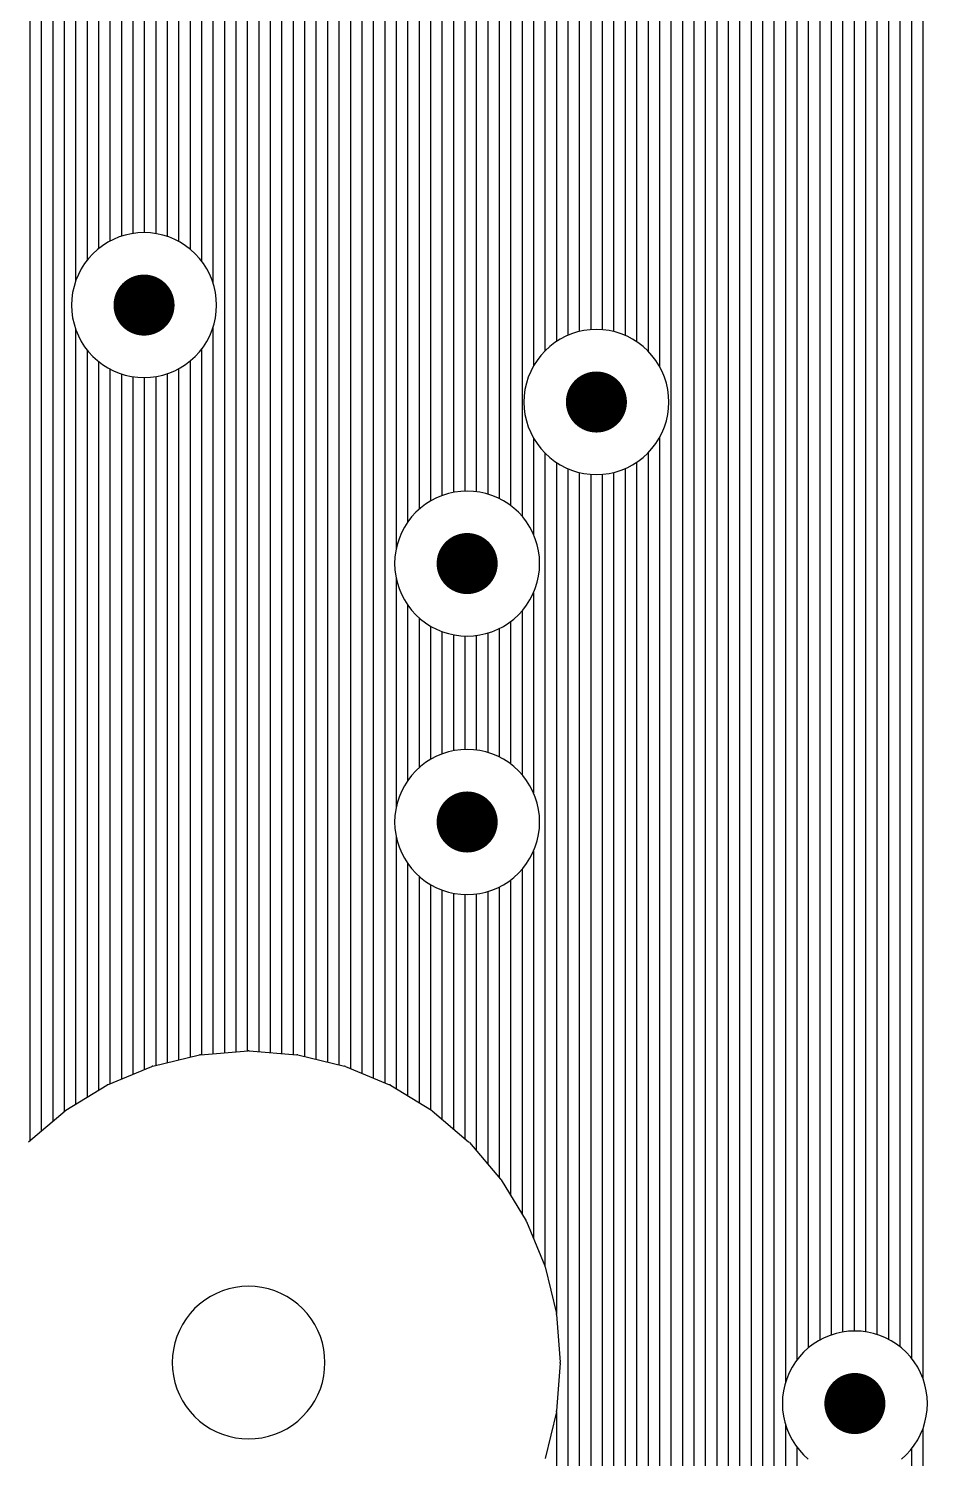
# Model space of a CAD drawing. Extents: x 295 to 953, y 10 to 290.
# Drawn here: x 732.1 to 784.5, y 163.6 to 247.1 of the extents above; entities that cross this region are included whole.
import ezdxf

# ---------------------------------------------------------------- set-up
doc = ezdxf.new("R2010")
doc.units = 0
doc.header["$LTSCALE"] = 5
doc.header["$MEASUREMENT"] = 0
doc.layers.get('0').update_dxf_attribs({"linetype": 'CONTINUOUS', "lineweight": 25})
doc.layers.add('ART003_PHO', color=3, linetype='CONTINUOUS')

msp = doc.modelspace()

# ---------------------------------------------------------------- linework, layer by layer
at = {"const_width": 1.782}
for points in [[(738.812, 231.814, 1), (738.812, 230.032, 1)], [(765.216, 226.156, 1), (765.216, 224.374, 1)], [(757.672, 216.726, 1), (757.672, 214.944, 1)], [(757.672, 201.639, 1), (757.672, 199.857, 1)], [(780.303, 167.692, 1), (780.303, 165.91, 1)]]:
    msp.add_lwpolyline(points, format="xyb", close=True, dxfattribs=at)
at = {"layer": 'ART003_PHO', "color": 7}
for p, q in [((732.143, 254.95), (732.143, 182.133)), ((732.811, 254.95), (732.811, 182.704)), ((733.479, 254.95), (733.479, 183.275)), ((734.147, 254.95), (734.147, 183.845)), ((734.816, 254.95), (734.816, 232.315)), ((735.484, 254.95), (735.484, 233.537)), ((736.152, 254.95), (736.152, 234.215)), ((736.82, 254.95), (736.82, 234.657)), ((737.489, 254.95), (737.489, 234.943)), ((738.157, 254.95), (738.157, 235.104)), ((738.825, 254.95), (738.825, 235.155)), ((739.493, 254.95), (739.493, 235.1)), ((740.162, 254.95), (740.162, 234.934)), ((740.83, 254.95), (740.83, 234.643)), ((741.498, 254.95), (741.498, 234.194)), ((742.166, 254.95), (742.166, 233.504)), ((742.835, 254.95), (742.835, 232.239)), ((743.503, 254.95), (743.503, 187.273)), ((744.171, 254.95), (744.171, 187.325)), ((744.839, 254.95), (744.839, 187.378)), ((745.508, 254.95), (745.508, 187.337)), ((746.176, 254.95), (746.176, 187.285)), ((746.844, 254.95), (746.844, 187.232)), ((747.512, 254.95), (747.512, 187.18)), ((748.181, 254.95), (748.181, 187.059)), ((748.849, 254.95), (748.849, 186.899)), ((749.517, 254.95), (749.517, 186.738)), ((750.185, 254.95), (750.185, 186.578)), ((750.854, 254.95), (750.854, 186.362)), ((751.522, 254.95), (751.522, 186.086)), ((752.19, 254.95), (752.19, 185.809)), ((752.858, 254.95), (752.858, 185.532)), ((753.527, 254.95), (753.527, 216.69)), ((754.195, 254.95), (754.195, 218.248)), ((754.863, 254.95), (754.863, 219.001)), ((755.531, 254.95), (755.531, 219.486)), ((756.2, 254.95), (756.2, 219.803)), ((756.868, 254.95), (756.868, 219.991)), ((757.536, 254.95), (757.536, 220.065)), ((758.204, 254.95), (758.204, 220.034)), ((758.873, 254.95), (758.873, 219.894)), ((759.541, 254.95), (759.541, 219.632)), ((760.209, 254.95), (760.209, 219.223)), ((760.877, 254.95), (760.877, 218.599)), ((761.546, 254.95), (761.546, 227.373)), ((762.214, 254.95), (762.214, 228.249)), ((762.882, 254.95), (762.882, 228.796)), ((763.55, 254.95), (763.55, 229.156)), ((764.219, 254.95), (764.219, 229.378)), ((764.887, 254.95), (764.887, 229.485)), ((765.555, 254.95), (765.555, 229.484)), ((766.223, 254.95), (766.223, 229.376)), ((766.892, 254.95), (766.892, 229.151)), ((767.56, 254.95), (767.56, 228.789)), ((768.228, 254.95), (768.228, 228.238)), ((768.896, 254.95), (768.896, 227.354)), ((769.565, 254.95), (769.565, 150.248)), ((770.233, 254.95), (770.233, 150.1)), ((770.901, 254.95), (770.901, 149.83)), ((771.569, 254.95), (771.569, 149.409)), ((772.238, 254.95), (772.238, 148.766)), ((772.906, 254.95), (772.906, 147.655)), ((773.574, 254.95), (773.574, 83.433)), ((774.242, 254.95), (774.242, 83.433)), ((774.911, 254.95), (774.911, 83.433)), ((775.579, 254.95), (775.579, 83.433)), ((776.247, 254.95), (776.247, 168.009)), ((776.915, 254.95), (776.915, 169.337)), ((777.584, 254.95), (777.584, 170.043)), ((778.252, 254.95), (778.252, 170.503)), ((778.92, 254.95), (778.92, 170.801)), ((779.588, 254.95), (779.588, 170.972)), ((780.257, 254.95), (780.257, 171.033)), ((780.925, 254.95), (780.925, 170.987)), ((781.593, 254.95), (781.593, 170.831)), ((782.261, 254.95), (782.261, 170.553)), ((782.93, 254.95), (782.93, 170.119)), ((783.598, 254.95), (783.598, 169.457)), ((784.266, 254.95), (784.266, 168.286)), ((736.696, 234.588), (736.385, 234.39)), ((736.696, 234.588), (736.385, 234.39)), ((737.024, 234.759), (736.696, 234.588)), ((737.024, 234.759), (736.696, 234.588)), ((737.365, 234.9), (737.024, 234.759)), ((737.365, 234.9), (737.024, 234.759)), ((737.717, 235.011), (737.365, 234.9)), ((737.717, 235.011), (737.365, 234.9)), ((738.077, 235.091), (737.717, 235.011)), ((738.077, 235.091), (737.717, 235.011)), ((738.443, 235.139), (738.077, 235.091)), ((738.443, 235.139), (738.077, 235.091)), ((738.812, 235.155), (738.443, 235.139)), ((738.812, 235.155), (738.443, 235.139)), ((739.181, 235.139), (738.812, 235.155)), ((739.181, 235.139), (738.812, 235.155)), ((739.547, 235.091), (739.181, 235.139)), ((739.547, 235.091), (739.181, 235.139)), ((739.908, 235.011), (739.547, 235.091)), ((739.908, 235.011), (739.547, 235.091)), ((740.26, 234.9), (739.908, 235.011)), ((740.26, 234.9), (739.908, 235.011)), ((740.601, 234.759), (740.26, 234.9)), ((740.601, 234.759), (740.26, 234.9)), ((740.928, 234.588), (740.601, 234.759)), ((740.928, 234.588), (740.601, 234.759)), ((741.24, 234.39), (740.928, 234.588)), ((741.24, 234.39), (740.928, 234.588)), ((735.82, 233.916), (735.57, 233.643)), ((735.82, 233.916), (735.57, 233.643)), ((736.092, 234.165), (735.82, 233.916)), ((736.092, 234.165), (735.82, 233.916)), ((736.385, 234.39), (736.092, 234.165)), ((736.385, 234.39), (736.092, 234.165)), ((741.533, 234.165), (741.24, 234.39)), ((741.533, 234.165), (741.24, 234.39)), ((741.805, 233.916), (741.533, 234.165)), ((741.805, 233.916), (741.533, 234.165)), ((742.054, 233.643), (741.805, 233.916)), ((742.054, 233.643), (741.805, 233.916)), ((735.147, 233.039), (734.977, 232.712)), ((735.147, 233.039), (734.977, 232.712)), ((735.345, 233.35), (735.147, 233.039)), ((735.345, 233.35), (735.147, 233.039)), ((735.57, 233.643), (735.345, 233.35)), ((735.57, 233.643), (735.345, 233.35)), ((742.279, 233.35), (742.054, 233.643)), ((742.279, 233.35), (742.054, 233.643)), ((742.478, 233.039), (742.279, 233.35)), ((742.478, 233.039), (742.279, 233.35)), ((742.648, 232.712), (742.478, 233.039)), ((742.648, 232.712), (742.478, 233.039)), ((734.835, 232.37), (734.724, 232.018)), ((734.835, 232.37), (734.724, 232.018)), ((734.977, 232.712), (734.835, 232.37)), ((734.977, 232.712), (734.835, 232.37)), ((742.789, 232.37), (742.648, 232.712)), ((742.789, 232.37), (742.648, 232.712)), ((742.9, 232.018), (742.789, 232.37)), ((742.9, 232.018), (742.789, 232.37)), ((734.596, 231.292), (734.58, 230.923)), ((734.596, 231.292), (734.58, 230.923)), ((734.644, 231.658), (734.596, 231.292)), ((734.644, 231.658), (734.596, 231.292)), ((734.724, 232.018), (734.644, 231.658)), ((734.724, 232.018), (734.644, 231.658)), ((742.98, 231.658), (742.9, 232.018)), ((742.98, 231.658), (742.9, 232.018)), ((743.029, 231.292), (742.98, 231.658)), ((743.029, 231.292), (742.98, 231.658)), ((743.045, 230.923), (743.029, 231.292)), ((743.045, 230.923), (743.029, 231.292)), ((734.58, 230.923), (734.596, 230.554)), ((734.58, 230.923), (734.596, 230.554)), ((734.596, 230.554), (734.644, 230.188)), ((734.596, 230.554), (734.644, 230.188)), ((742.98, 230.188), (743.029, 230.554)), ((742.98, 230.188), (743.029, 230.554)), ((743.029, 230.554), (743.045, 230.923)), ((743.029, 230.554), (743.045, 230.923)), ((734.644, 230.188), (734.724, 229.827)), ((734.644, 230.188), (734.724, 229.827)), ((734.724, 229.827), (734.835, 229.475)), ((734.724, 229.827), (734.835, 229.475)), ((734.816, 229.53), (734.816, 184.273)), ((742.789, 229.475), (742.9, 229.827)), ((742.789, 229.475), (742.9, 229.827)), ((742.835, 229.607), (742.835, 187.22)), ((742.9, 229.827), (742.98, 230.188)), ((742.9, 229.827), (742.98, 230.188)), ((734.835, 229.475), (734.977, 229.134)), ((734.835, 229.475), (734.977, 229.134)), ((734.977, 229.134), (735.147, 228.807)), ((734.977, 229.134), (735.147, 228.807)), ((735.147, 228.807), (735.345, 228.495)), ((735.147, 228.807), (735.345, 228.495)), ((742.279, 228.495), (742.478, 228.807)), ((742.279, 228.495), (742.478, 228.807)), ((742.478, 228.807), (742.648, 229.134)), ((742.478, 228.807), (742.648, 229.134)), ((742.648, 229.134), (742.789, 229.475)), ((742.648, 229.134), (742.789, 229.475)), ((762.788, 228.732), (762.495, 228.507)), ((762.788, 228.732), (762.495, 228.507)), ((763.099, 228.93), (762.788, 228.732)), ((763.099, 228.93), (762.788, 228.732)), ((763.427, 229.101), (763.099, 228.93)), ((763.427, 229.101), (763.099, 228.93)), ((763.768, 229.242), (763.427, 229.101)), ((763.768, 229.242), (763.427, 229.101)), ((764.12, 229.353), (763.768, 229.242)), ((764.12, 229.353), (763.768, 229.242)), ((764.481, 229.433), (764.12, 229.353)), ((764.481, 229.433), (764.12, 229.353)), ((764.847, 229.481), (764.481, 229.433)), ((764.847, 229.481), (764.481, 229.433)), ((765.216, 229.497), (764.847, 229.481)), ((765.216, 229.497), (764.847, 229.481)), ((765.584, 229.481), (765.216, 229.497)), ((765.584, 229.481), (765.216, 229.497)), ((765.951, 229.433), (765.584, 229.481)), ((765.951, 229.433), (765.584, 229.481)), ((766.311, 229.353), (765.951, 229.433)), ((766.311, 229.353), (765.951, 229.433)), ((766.663, 229.242), (766.311, 229.353)), ((766.663, 229.242), (766.311, 229.353)), ((767.004, 229.101), (766.663, 229.242)), ((767.004, 229.101), (766.663, 229.242)), ((767.332, 228.93), (767.004, 229.101)), ((767.332, 228.93), (767.004, 229.101)), ((767.643, 228.732), (767.332, 228.93)), ((767.643, 228.732), (767.332, 228.93)), ((767.936, 228.507), (767.643, 228.732)), ((767.936, 228.507), (767.643, 228.732)), ((735.345, 228.495), (735.57, 228.202)), ((735.345, 228.495), (735.57, 228.202)), ((735.484, 228.309), (735.484, 184.682)), ((735.57, 228.202), (735.82, 227.93)), ((735.57, 228.202), (735.82, 227.93)), ((735.82, 227.93), (736.092, 227.681)), ((735.82, 227.93), (736.092, 227.681)), ((741.533, 227.681), (741.805, 227.93)), ((741.533, 227.681), (741.805, 227.93)), ((741.805, 227.93), (742.054, 228.202)), ((741.805, 227.93), (742.054, 228.202)), ((742.054, 228.202), (742.279, 228.495)), ((742.054, 228.202), (742.279, 228.495)), ((742.166, 228.342), (742.166, 187.168)), ((761.973, 227.986), (761.749, 227.693)), ((761.973, 227.986), (761.749, 227.693)), ((762.223, 228.258), (761.973, 227.986)), ((762.223, 228.258), (761.973, 227.986)), ((762.495, 228.507), (762.223, 228.258)), ((762.495, 228.507), (762.223, 228.258)), ((768.208, 228.258), (767.936, 228.507)), ((768.208, 228.258), (767.936, 228.507)), ((768.458, 227.986), (768.208, 228.258)), ((768.458, 227.986), (768.208, 228.258)), ((768.683, 227.693), (768.458, 227.986)), ((768.683, 227.693), (768.458, 227.986)), ((736.092, 227.681), (736.385, 227.456)), ((736.092, 227.681), (736.385, 227.456)), ((736.152, 227.631), (736.152, 185.092)), ((736.385, 227.456), (736.696, 227.258)), ((736.385, 227.456), (736.696, 227.258)), ((736.696, 227.258), (737.024, 227.087)), ((736.696, 227.258), (737.024, 227.087)), ((736.82, 227.189), (736.82, 185.469)), ((737.024, 227.087), (737.365, 226.946)), ((737.024, 227.087), (737.365, 226.946)), ((740.26, 226.946), (740.601, 227.087)), ((740.26, 226.946), (740.601, 227.087)), ((740.601, 227.087), (740.928, 227.258)), ((740.601, 227.087), (740.928, 227.258)), ((740.83, 227.202), (740.83, 186.862)), ((740.928, 227.258), (741.24, 227.456)), ((740.928, 227.258), (741.24, 227.456)), ((741.24, 227.456), (741.533, 227.681)), ((741.24, 227.456), (741.533, 227.681)), ((741.498, 227.652), (741.498, 187.023)), ((761.38, 227.054), (761.239, 226.713)), ((761.38, 227.054), (761.239, 226.713)), ((761.55, 227.381), (761.38, 227.054)), ((761.55, 227.381), (761.38, 227.054)), ((761.749, 227.693), (761.55, 227.381)), ((761.749, 227.693), (761.55, 227.381)), ((768.881, 227.381), (768.683, 227.693)), ((768.881, 227.381), (768.683, 227.693)), ((769.051, 227.054), (768.881, 227.381)), ((769.051, 227.054), (768.881, 227.381)), ((769.193, 226.713), (769.051, 227.054)), ((769.193, 226.713), (769.051, 227.054)), ((737.365, 226.946), (737.717, 226.835)), ((737.365, 226.946), (737.717, 226.835)), ((737.489, 226.903), (737.489, 185.746)), ((737.717, 226.835), (738.077, 226.755)), ((737.717, 226.835), (738.077, 226.755)), ((738.077, 226.755), (738.443, 226.707)), ((738.077, 226.755), (738.443, 226.707)), ((738.157, 226.742), (738.157, 186.023)), ((738.443, 226.707), (738.812, 226.691)), ((738.443, 226.707), (738.812, 226.691)), ((738.812, 226.691), (739.181, 226.707)), ((738.812, 226.691), (739.181, 226.707)), ((738.825, 226.691), (738.825, 186.299)), ((739.181, 226.707), (739.547, 226.755)), ((739.181, 226.707), (739.547, 226.755)), ((739.493, 226.746), (739.493, 186.541)), ((739.547, 226.755), (739.908, 226.835)), ((739.547, 226.755), (739.908, 226.835)), ((739.908, 226.835), (740.26, 226.946)), ((739.908, 226.835), (740.26, 226.946)), ((740.162, 226.911), (740.162, 186.702)), ((761.128, 226.36), (761.048, 226)), ((761.128, 226.36), (761.048, 226)), ((761.239, 226.713), (761.128, 226.36)), ((761.239, 226.713), (761.128, 226.36)), ((769.304, 226.36), (769.193, 226.713)), ((769.304, 226.36), (769.193, 226.713)), ((769.384, 226), (769.304, 226.36)), ((769.384, 226), (769.304, 226.36)), ((760.999, 225.634), (760.983, 225.265)), ((760.999, 225.634), (760.983, 225.265)), ((761.048, 226), (760.999, 225.634)), ((761.048, 226), (760.999, 225.634)), ((769.432, 225.634), (769.384, 226)), ((769.432, 225.634), (769.384, 226)), ((769.448, 225.265), (769.432, 225.634)), ((769.448, 225.265), (769.432, 225.634)), ((760.983, 225.265), (760.999, 224.896)), ((760.983, 225.265), (760.999, 224.896)), ((760.999, 224.896), (761.048, 224.53)), ((760.999, 224.896), (761.048, 224.53)), ((761.048, 224.53), (761.128, 224.17)), ((761.048, 224.53), (761.128, 224.17)), ((769.304, 224.17), (769.384, 224.53)), ((769.304, 224.17), (769.384, 224.53)), ((769.384, 224.53), (769.432, 224.896)), ((769.384, 224.53), (769.432, 224.896)), ((769.432, 224.896), (769.448, 225.265)), ((769.432, 224.896), (769.448, 225.265)), ((761.128, 224.17), (761.239, 223.818)), ((761.128, 224.17), (761.239, 223.818)), ((761.239, 223.818), (761.38, 223.476)), ((761.239, 223.818), (761.38, 223.476)), ((769.051, 223.476), (769.193, 223.818)), ((769.051, 223.476), (769.193, 223.818)), ((769.193, 223.818), (769.304, 224.17)), ((769.193, 223.818), (769.304, 224.17)), ((761.38, 223.476), (761.55, 223.149)), ((761.38, 223.476), (761.55, 223.149)), ((761.546, 223.157), (761.546, 217.54)), ((761.55, 223.149), (761.749, 222.837)), ((761.55, 223.149), (761.749, 222.837)), ((768.683, 222.837), (768.881, 223.149)), ((768.683, 222.837), (768.881, 223.149)), ((768.881, 223.149), (769.051, 223.476)), ((768.881, 223.149), (769.051, 223.476)), ((768.896, 223.176), (768.896, 150.286)), ((761.749, 222.837), (761.973, 222.545)), ((761.749, 222.837), (761.973, 222.545)), ((761.973, 222.545), (762.223, 222.272)), ((761.973, 222.545), (762.223, 222.272)), ((762.214, 222.281), (762.214, 174.821)), ((762.223, 222.272), (762.495, 222.023)), ((762.223, 222.272), (762.495, 222.023)), ((762.495, 222.023), (762.788, 221.798)), ((762.495, 222.023), (762.788, 221.798)), ((767.643, 221.798), (767.936, 222.023)), ((767.643, 221.798), (767.936, 222.023)), ((767.936, 222.023), (768.208, 222.272)), ((767.936, 222.023), (768.208, 222.272)), ((768.208, 222.272), (768.458, 222.545)), ((768.208, 222.272), (768.458, 222.545)), ((768.228, 222.292), (768.228, 150.219)), ((768.458, 222.545), (768.683, 222.837)), ((768.458, 222.545), (768.683, 222.837)), ((762.788, 221.798), (763.099, 221.6)), ((762.788, 221.798), (763.099, 221.6)), ((762.882, 221.734), (762.882, 172.042)), ((763.099, 221.6), (763.427, 221.429)), ((763.099, 221.6), (763.427, 221.429)), ((763.427, 221.429), (763.768, 221.288)), ((763.427, 221.429), (763.768, 221.288)), ((763.55, 221.374), (763.55, 114.411)), ((763.768, 221.288), (764.12, 221.177)), ((763.768, 221.288), (764.12, 221.177)), ((766.311, 221.177), (766.663, 221.288)), ((766.311, 221.177), (766.663, 221.288)), ((766.663, 221.288), (767.004, 221.429)), ((766.663, 221.288), (767.004, 221.429)), ((766.892, 221.379), (766.892, 149.732)), ((767.004, 221.429), (767.332, 221.6)), ((767.004, 221.429), (767.332, 221.6)), ((767.332, 221.6), (767.643, 221.798)), ((767.332, 221.6), (767.643, 221.798)), ((767.56, 221.741), (767.56, 150.039)), ((764.12, 221.177), (764.481, 221.097)), ((764.12, 221.177), (764.481, 221.097)), ((764.219, 221.152), (764.219, 115.207)), ((764.481, 221.097), (764.847, 221.049)), ((764.481, 221.097), (764.847, 221.049)), ((764.847, 221.049), (765.216, 221.033)), ((764.847, 221.049), (765.216, 221.033)), ((764.887, 221.046), (764.887, 147.103)), ((765.216, 221.033), (765.584, 221.049)), ((765.216, 221.033), (765.584, 221.049)), ((765.555, 221.046), (765.555, 148.531)), ((765.584, 221.049), (765.951, 221.097)), ((765.584, 221.049), (765.951, 221.097)), ((765.951, 221.097), (766.311, 221.177)), ((765.951, 221.097), (766.311, 221.177)), ((766.223, 221.155), (766.223, 149.26)), ((755.883, 219.671), (755.556, 219.501)), ((755.883, 219.671), (755.556, 219.501)), ((756.224, 219.812), (755.883, 219.671)), ((756.224, 219.812), (755.883, 219.671)), ((756.576, 219.923), (756.224, 219.812)), ((756.576, 219.923), (756.224, 219.812)), ((756.937, 220.003), (756.576, 219.923)), ((756.937, 220.003), (756.576, 219.923)), ((757.303, 220.051), (756.937, 220.003)), ((757.303, 220.051), (756.937, 220.003)), ((757.672, 220.068), (757.303, 220.051)), ((757.672, 220.068), (757.303, 220.051)), ((758.041, 220.051), (757.672, 220.068)), ((758.041, 220.051), (757.672, 220.068)), ((758.407, 220.003), (758.041, 220.051)), ((758.407, 220.003), (758.041, 220.051)), ((758.767, 219.923), (758.407, 220.003)), ((758.767, 219.923), (758.407, 220.003)), ((759.119, 219.812), (758.767, 219.923)), ((759.119, 219.812), (758.767, 219.923)), ((759.46, 219.671), (759.119, 219.812)), ((759.46, 219.671), (759.119, 219.812)), ((759.788, 219.501), (759.46, 219.671)), ((759.788, 219.501), (759.46, 219.671)), ((754.679, 218.828), (754.43, 218.556)), ((754.679, 218.828), (754.43, 218.556)), ((754.951, 219.077), (754.679, 218.828)), ((754.951, 219.077), (754.679, 218.828)), ((755.244, 219.302), (754.951, 219.077)), ((755.244, 219.302), (754.951, 219.077)), ((755.556, 219.501), (755.244, 219.302)), ((755.556, 219.501), (755.244, 219.302)), ((760.099, 219.302), (759.788, 219.501)), ((760.099, 219.302), (759.788, 219.501)), ((760.392, 219.077), (760.099, 219.302)), ((760.392, 219.077), (760.099, 219.302)), ((760.665, 218.828), (760.392, 219.077)), ((760.665, 218.828), (760.392, 219.077)), ((760.914, 218.556), (760.665, 218.828)), ((760.914, 218.556), (760.665, 218.828)), ((754.007, 217.951), (753.836, 217.624)), ((754.007, 217.951), (753.836, 217.624)), ((754.205, 218.263), (754.007, 217.951)), ((754.205, 218.263), (754.007, 217.951)), ((754.43, 218.556), (754.205, 218.263)), ((754.43, 218.556), (754.205, 218.263)), ((761.139, 218.263), (760.914, 218.556)), ((761.139, 218.263), (760.914, 218.556)), ((761.337, 217.951), (761.139, 218.263)), ((761.337, 217.951), (761.139, 218.263)), ((761.508, 217.624), (761.337, 217.951)), ((761.508, 217.624), (761.337, 217.951)), ((753.695, 217.283), (753.584, 216.931)), ((753.695, 217.283), (753.584, 216.931)), ((753.836, 217.624), (753.695, 217.283)), ((753.836, 217.624), (753.695, 217.283)), ((761.649, 217.283), (761.508, 217.624)), ((761.649, 217.283), (761.508, 217.624)), ((761.76, 216.931), (761.649, 217.283)), ((761.76, 216.931), (761.649, 217.283)), ((753.456, 216.204), (753.439, 215.835)), ((753.456, 216.204), (753.439, 215.835)), ((753.504, 216.57), (753.456, 216.204)), ((753.504, 216.57), (753.456, 216.204)), ((753.584, 216.931), (753.504, 216.57)), ((753.584, 216.931), (753.504, 216.57)), ((761.84, 216.57), (761.76, 216.931)), ((761.84, 216.57), (761.76, 216.931)), ((761.888, 216.204), (761.84, 216.57)), ((761.888, 216.204), (761.84, 216.57)), ((761.904, 215.835), (761.888, 216.204)), ((761.904, 215.835), (761.888, 216.204)), ((753.439, 215.835), (753.456, 215.466)), ((753.439, 215.835), (753.456, 215.466)), ((753.456, 215.466), (753.504, 215.1)), ((753.456, 215.466), (753.504, 215.1)), ((761.84, 215.1), (761.888, 215.466)), ((761.84, 215.1), (761.888, 215.466)), ((761.888, 215.466), (761.904, 215.835)), ((761.888, 215.466), (761.904, 215.835)), ((753.504, 215.1), (753.584, 214.74)), ((753.504, 215.1), (753.584, 214.74)), ((753.527, 214.981), (753.527, 201.602)), ((753.584, 214.74), (753.695, 214.388)), ((753.584, 214.74), (753.695, 214.388)), ((761.649, 214.388), (761.76, 214.74)), ((761.649, 214.388), (761.76, 214.74)), ((761.76, 214.74), (761.84, 215.1)), ((761.76, 214.74), (761.84, 215.1)), ((753.695, 214.388), (753.836, 214.047)), ((753.695, 214.388), (753.836, 214.047)), ((753.836, 214.047), (754.007, 213.719)), ((753.836, 214.047), (754.007, 213.719)), ((754.007, 213.719), (754.205, 213.408)), ((754.007, 213.719), (754.205, 213.408)), ((761.139, 213.408), (761.337, 213.719)), ((761.139, 213.408), (761.337, 213.719)), ((761.337, 213.719), (761.508, 214.047)), ((761.337, 213.719), (761.508, 214.047)), ((761.508, 214.047), (761.649, 214.388)), ((761.508, 214.047), (761.649, 214.388)), ((761.546, 214.131), (761.546, 202.452)), ((754.195, 213.422), (754.195, 203.161)), ((754.205, 213.408), (754.43, 213.115)), ((754.205, 213.408), (754.43, 213.115)), ((754.43, 213.115), (754.679, 212.843)), ((754.43, 213.115), (754.679, 212.843)), ((754.679, 212.843), (754.951, 212.593)), ((754.679, 212.843), (754.951, 212.593)), ((760.392, 212.593), (760.665, 212.843)), ((760.392, 212.593), (760.665, 212.843)), ((760.665, 212.843), (760.914, 213.115)), ((760.665, 212.843), (760.914, 213.115)), ((760.877, 213.072), (760.877, 203.511)), ((760.914, 213.115), (761.139, 213.408)), ((760.914, 213.115), (761.139, 213.408)), ((754.863, 212.669), (754.863, 203.914)), ((754.951, 212.593), (755.244, 212.368)), ((754.951, 212.593), (755.244, 212.368)), ((755.244, 212.368), (755.556, 212.17)), ((755.244, 212.368), (755.556, 212.17)), ((755.531, 212.184), (755.531, 204.399)), ((755.556, 212.17), (755.883, 212)), ((755.556, 212.17), (755.883, 212)), ((759.46, 212), (759.788, 212.17)), ((759.46, 212), (759.788, 212.17)), ((759.541, 212.038), (759.541, 204.545)), ((759.788, 212.17), (760.099, 212.368)), ((759.788, 212.17), (760.099, 212.368)), ((760.099, 212.368), (760.392, 212.593)), ((760.099, 212.368), (760.392, 212.593)), ((760.209, 212.448), (760.209, 204.135)), ((755.883, 212), (756.224, 211.858)), ((755.883, 212), (756.224, 211.858)), ((756.2, 211.867), (756.2, 204.716)), ((756.224, 211.858), (756.576, 211.747)), ((756.224, 211.858), (756.576, 211.747)), ((756.576, 211.747), (756.937, 211.667)), ((756.576, 211.747), (756.937, 211.667)), ((756.868, 211.68), (756.868, 204.903)), ((756.937, 211.667), (757.303, 211.619)), ((756.937, 211.667), (757.303, 211.619)), ((757.303, 211.619), (757.672, 211.603)), ((757.303, 211.619), (757.672, 211.603)), ((757.536, 211.605), (757.536, 204.978)), ((757.672, 211.603), (758.041, 211.619)), ((757.672, 211.603), (758.041, 211.619)), ((758.041, 211.619), (758.407, 211.667)), ((758.041, 211.619), (758.407, 211.667)), ((758.204, 211.637), (758.204, 204.946)), ((758.407, 211.667), (758.767, 211.747)), ((758.407, 211.667), (758.767, 211.747)), ((758.767, 211.747), (759.119, 211.858)), ((758.767, 211.747), (759.119, 211.858)), ((758.873, 211.777), (758.873, 204.806)), ((759.119, 211.858), (759.46, 212)), ((759.119, 211.858), (759.46, 212)), ((755.883, 204.583), (755.556, 204.413)), ((755.883, 204.583), (755.556, 204.413)), ((756.224, 204.725), (755.883, 204.583)), ((756.224, 204.725), (755.883, 204.583)), ((756.576, 204.836), (756.224, 204.725)), ((756.576, 204.836), (756.224, 204.725)), ((756.937, 204.916), (756.576, 204.836)), ((756.937, 204.916), (756.576, 204.836)), ((757.303, 204.964), (756.937, 204.916)), ((757.303, 204.964), (756.937, 204.916)), ((757.672, 204.98), (757.303, 204.964)), ((757.672, 204.98), (757.303, 204.964)), ((758.041, 204.964), (757.672, 204.98)), ((758.041, 204.964), (757.672, 204.98)), ((758.407, 204.916), (758.041, 204.964)), ((758.407, 204.916), (758.041, 204.964)), ((758.767, 204.836), (758.407, 204.916)), ((758.767, 204.836), (758.407, 204.916)), ((759.119, 204.725), (758.767, 204.836)), ((759.119, 204.725), (758.767, 204.836)), ((759.46, 204.583), (759.119, 204.725)), ((759.46, 204.583), (759.119, 204.725)), ((759.788, 204.413), (759.46, 204.583)), ((759.788, 204.413), (759.46, 204.583)), ((754.679, 203.74), (754.43, 203.468)), ((754.679, 203.74), (754.43, 203.468)), ((754.951, 203.99), (754.679, 203.74)), ((754.951, 203.99), (754.679, 203.74)), ((755.244, 204.215), (754.951, 203.99)), ((755.244, 204.215), (754.951, 203.99)), ((755.556, 204.413), (755.244, 204.215)), ((755.556, 204.413), (755.244, 204.215)), ((760.099, 204.215), (759.788, 204.413)), ((760.099, 204.215), (759.788, 204.413)), ((760.392, 203.99), (760.099, 204.215)), ((760.392, 203.99), (760.099, 204.215)), ((760.665, 203.74), (760.392, 203.99)), ((760.665, 203.74), (760.392, 203.99)), ((760.914, 203.468), (760.665, 203.74)), ((760.914, 203.468), (760.665, 203.74)), ((754.007, 202.864), (753.836, 202.536)), ((754.007, 202.864), (753.836, 202.536)), ((754.205, 203.175), (754.007, 202.864)), ((754.205, 203.175), (754.007, 202.864)), ((754.43, 203.468), (754.205, 203.175)), ((754.43, 203.468), (754.205, 203.175)), ((761.139, 203.175), (760.914, 203.468)), ((761.139, 203.175), (760.914, 203.468)), ((761.337, 202.864), (761.139, 203.175)), ((761.337, 202.864), (761.139, 203.175)), ((761.508, 202.536), (761.337, 202.864)), ((761.508, 202.536), (761.337, 202.864)), ((753.695, 202.195), (753.584, 201.843)), ((753.695, 202.195), (753.584, 201.843)), ((753.836, 202.536), (753.695, 202.195)), ((753.836, 202.536), (753.695, 202.195)), ((761.649, 202.195), (761.508, 202.536)), ((761.649, 202.195), (761.508, 202.536)), ((761.76, 201.843), (761.649, 202.195)), ((761.76, 201.843), (761.649, 202.195)), ((753.504, 201.483), (753.456, 201.117)), ((753.504, 201.483), (753.456, 201.117)), ((753.584, 201.843), (753.504, 201.483)), ((753.584, 201.843), (753.504, 201.483)), ((761.84, 201.483), (761.76, 201.843)), ((761.84, 201.483), (761.76, 201.843)), ((761.888, 201.117), (761.84, 201.483)), ((761.888, 201.117), (761.84, 201.483)), ((753.456, 201.117), (753.439, 200.748)), ((753.456, 201.117), (753.439, 200.748)), ((753.439, 200.748), (753.456, 200.379)), ((753.439, 200.748), (753.456, 200.379)), ((753.456, 200.379), (753.504, 200.013)), ((753.456, 200.379), (753.504, 200.013)), ((761.84, 200.013), (761.888, 200.379)), ((761.84, 200.013), (761.888, 200.379)), ((761.904, 200.748), (761.888, 201.117)), ((761.904, 200.748), (761.888, 201.117)), ((761.888, 200.379), (761.904, 200.748)), ((761.888, 200.379), (761.904, 200.748)), ((753.504, 200.013), (753.584, 199.652)), ((753.504, 200.013), (753.584, 199.652)), ((753.527, 199.893), (753.527, 185.185)), ((753.584, 199.652), (753.695, 199.3)), ((753.584, 199.652), (753.695, 199.3)), ((761.649, 199.3), (761.76, 199.652)), ((761.649, 199.3), (761.76, 199.652)), ((761.76, 199.652), (761.84, 200.013)), ((761.76, 199.652), (761.84, 200.013)), ((753.695, 199.3), (753.836, 198.959)), ((753.695, 199.3), (753.836, 198.959)), ((753.836, 198.959), (754.007, 198.632)), ((753.836, 198.959), (754.007, 198.632)), ((761.337, 198.632), (761.508, 198.959)), ((761.337, 198.632), (761.508, 198.959)), ((761.508, 198.959), (761.649, 199.3)), ((761.508, 198.959), (761.649, 199.3)), ((761.546, 199.043), (761.546, 176.436)), ((754.007, 198.632), (754.205, 198.32)), ((754.007, 198.632), (754.205, 198.32)), ((754.195, 198.335), (754.195, 184.776)), ((754.205, 198.32), (754.43, 198.027)), ((754.205, 198.32), (754.43, 198.027)), ((754.43, 198.027), (754.679, 197.755)), ((754.43, 198.027), (754.679, 197.755)), ((760.665, 197.755), (760.914, 198.027)), ((760.665, 197.755), (760.914, 198.027)), ((760.877, 197.984), (760.877, 177.855)), ((760.914, 198.027), (761.139, 198.32)), ((760.914, 198.027), (761.139, 198.32)), ((761.139, 198.32), (761.337, 198.632)), ((761.139, 198.32), (761.337, 198.632)), ((754.679, 197.755), (754.951, 197.506)), ((754.679, 197.755), (754.951, 197.506)), ((754.863, 197.582), (754.863, 184.366)), ((754.951, 197.506), (755.244, 197.281)), ((754.951, 197.506), (755.244, 197.281)), ((755.244, 197.281), (755.556, 197.082)), ((755.244, 197.281), (755.556, 197.082)), ((755.531, 197.097), (755.531, 183.957)), ((755.556, 197.082), (755.883, 196.912)), ((755.556, 197.082), (755.883, 196.912)), ((759.46, 196.912), (759.788, 197.082)), ((759.46, 196.912), (759.788, 197.082)), ((759.788, 197.082), (760.099, 197.281)), ((759.788, 197.082), (760.099, 197.281)), ((760.099, 197.281), (760.392, 197.506)), ((760.099, 197.281), (760.392, 197.506)), ((760.209, 197.36), (760.209, 178.946)), ((760.392, 197.506), (760.665, 197.755)), ((760.392, 197.506), (760.665, 197.755)), ((755.883, 196.912), (756.224, 196.771)), ((755.883, 196.912), (756.224, 196.771)), ((756.2, 196.78), (756.2, 183.405)), ((756.224, 196.771), (756.576, 196.66)), ((756.224, 196.771), (756.576, 196.66)), ((756.576, 196.66), (756.937, 196.58)), ((756.576, 196.66), (756.937, 196.58)), ((756.868, 196.592), (756.868, 182.834)), ((756.937, 196.58), (757.303, 196.531)), ((756.937, 196.58), (757.303, 196.531)), ((757.303, 196.531), (757.672, 196.515)), ((757.303, 196.531), (757.672, 196.515)), ((757.536, 196.518), (757.536, 182.263)), ((757.672, 196.515), (758.041, 196.531)), ((757.672, 196.515), (758.041, 196.531)), ((758.041, 196.531), (758.407, 196.58)), ((758.041, 196.531), (758.407, 196.58)), ((758.204, 196.549), (758.204, 181.558)), ((758.407, 196.58), (758.767, 196.66)), ((758.407, 196.58), (758.767, 196.66)), ((758.767, 196.66), (759.119, 196.771)), ((758.767, 196.66), (759.119, 196.771)), ((758.873, 196.689), (758.873, 180.776)), ((759.119, 196.771), (759.46, 196.912)), ((759.119, 196.771), (759.46, 196.912)), ((759.541, 196.95), (759.541, 179.993)), ((739.322, 186.5), (742.041, 187.153)), ((742.07, 187.159), (742.041, 187.153)), ((742.099, 187.162), (742.07, 187.159)), ((742.099, 187.162), (744.887, 187.382)), ((744.916, 187.383), (744.887, 187.382)), ((744.945, 187.382), (744.916, 187.383)), ((744.945, 187.382), (747.732, 187.162)), ((747.761, 187.159), (747.732, 187.162)), ((747.79, 187.153), (747.761, 187.159)), ((747.79, 187.153), (750.509, 186.5)), ((736.683, 185.412), (739.267, 186.482)), ((739.294, 186.492), (739.267, 186.482)), ((739.322, 186.5), (739.294, 186.492)), ((750.537, 186.492), (750.509, 186.5)), ((750.564, 186.482), (750.537, 186.492)), ((750.564, 186.482), (753.148, 185.412)), ((734.247, 183.925), (736.632, 185.386)), ((736.657, 185.4), (736.632, 185.386)), ((736.683, 185.412), (736.657, 185.4)), ((753.174, 185.4), (753.148, 185.412)), ((753.2, 185.386), (753.174, 185.4)), ((753.2, 185.386), (755.584, 183.925)), ((732.074, 182.074), (734.2, 183.89)), ((734.223, 183.908), (734.2, 183.89)), ((734.247, 183.925), (734.223, 183.908)), ((755.608, 183.908), (755.584, 183.925)), ((755.631, 183.89), (755.608, 183.908)), ((755.631, 183.89), (757.757, 182.074)), ((757.779, 182.055), (757.757, 182.074)), ((757.799, 182.033), (757.779, 182.055)), ((757.799, 182.033), (759.615, 179.907)), ((759.633, 179.884), (759.615, 179.907)), ((759.649, 179.86), (759.633, 179.884)), ((759.649, 179.86), (761.11, 177.476)), ((761.124, 177.45), (761.11, 177.476)), ((761.136, 177.424), (761.124, 177.45)), ((761.136, 177.424), (762.207, 174.84)), ((762.217, 174.813), (762.207, 174.84)), ((762.225, 174.785), (762.217, 174.813)), ((762.225, 174.785), (762.877, 172.066)), ((744.527, 173.629), (744.142, 173.579)), ((744.916, 173.646), (744.527, 173.629)), ((745.304, 173.629), (744.916, 173.646)), ((745.689, 173.579), (745.304, 173.629)), ((742.36, 172.841), (742.052, 172.604)), ((742.688, 173.05), (742.36, 172.841)), ((743.033, 173.229), (742.688, 173.05)), ((743.392, 173.378), (743.033, 173.229)), ((743.763, 173.495), (743.392, 173.378)), ((744.142, 173.579), (743.763, 173.495)), ((746.069, 173.495), (745.689, 173.579)), ((746.439, 173.378), (746.069, 173.495)), ((746.798, 173.229), (746.439, 173.378)), ((747.143, 173.05), (746.798, 173.229)), ((747.471, 172.841), (747.143, 173.05)), ((747.779, 172.604), (747.471, 172.841)), ((741.503, 172.055), (741.266, 171.747)), ((741.765, 172.342), (741.503, 172.055)), ((742.052, 172.604), (741.765, 172.342)), ((748.066, 172.342), (747.779, 172.604)), ((748.328, 172.055), (748.066, 172.342)), ((748.565, 171.747), (748.328, 172.055)), ((762.883, 172.037), (762.877, 172.066)), ((762.886, 172.008), (762.883, 172.037)), ((762.886, 172.008), (763.106, 169.221)), ((741.058, 171.419), (740.878, 171.074)), ((741.266, 171.747), (741.058, 171.419)), ((748.774, 171.419), (748.565, 171.747)), ((748.953, 171.074), (748.774, 171.419)), ((740.612, 170.344), (740.528, 169.965)), ((740.729, 170.715), (740.612, 170.344)), ((740.878, 171.074), (740.729, 170.715)), ((749.102, 170.715), (748.953, 171.074)), ((749.219, 170.344), (749.102, 170.715)), ((749.303, 169.965), (749.219, 170.344)), ((778.187, 170.466), (777.876, 170.267)), ((778.187, 170.466), (777.876, 170.267)), ((778.515, 170.636), (778.187, 170.466)), ((778.515, 170.636), (778.187, 170.466)), ((778.856, 170.778), (778.515, 170.636)), ((778.856, 170.778), (778.515, 170.636)), ((779.208, 170.889), (778.856, 170.778)), ((779.208, 170.889), (778.856, 170.778)), ((779.568, 170.969), (779.208, 170.889)), ((779.568, 170.969), (779.208, 170.889)), ((779.934, 171.017), (779.568, 170.969)), ((779.934, 171.017), (779.568, 170.969)), ((780.303, 171.033), (779.934, 171.017)), ((780.303, 171.033), (779.934, 171.017)), ((780.672, 171.017), (780.303, 171.033)), ((780.672, 171.017), (780.303, 171.033)), ((781.038, 170.969), (780.672, 171.017)), ((781.038, 170.969), (780.672, 171.017)), ((781.399, 170.889), (781.038, 170.969)), ((781.399, 170.889), (781.038, 170.969)), ((781.751, 170.778), (781.399, 170.889)), ((781.751, 170.778), (781.399, 170.889)), ((782.092, 170.636), (781.751, 170.778)), ((782.092, 170.636), (781.751, 170.778)), ((782.419, 170.466), (782.092, 170.636)), ((782.419, 170.466), (782.092, 170.636)), ((782.731, 170.267), (782.419, 170.466)), ((782.731, 170.267), (782.419, 170.466)), ((740.478, 169.58), (740.461, 169.191)), ((740.528, 169.965), (740.478, 169.58)), ((749.354, 169.58), (749.303, 169.965)), ((749.371, 169.191), (749.354, 169.58)), ((777.061, 169.521), (776.836, 169.228)), ((777.061, 169.521), (776.836, 169.228)), ((777.311, 169.793), (777.061, 169.521)), ((777.311, 169.793), (777.061, 169.521)), ((777.583, 170.043), (777.311, 169.793)), ((777.583, 170.043), (777.311, 169.793)), ((777.876, 170.267), (777.583, 170.043)), ((777.876, 170.267), (777.583, 170.043)), ((783.024, 170.043), (782.731, 170.267)), ((783.024, 170.043), (782.731, 170.267)), ((783.296, 169.793), (783.024, 170.043)), ((783.296, 169.793), (783.024, 170.043)), ((783.545, 169.521), (783.296, 169.793)), ((783.545, 169.521), (783.296, 169.793)), ((783.77, 169.228), (783.545, 169.521)), ((783.77, 169.228), (783.545, 169.521)), ((740.461, 169.191), (740.478, 168.803)), ((740.478, 168.803), (740.528, 168.418)), ((749.303, 168.418), (749.354, 168.803)), ((749.354, 168.803), (749.371, 169.191)), ((763.106, 169.162), (762.886, 166.375)), ((763.107, 169.191), (763.106, 169.221)), ((763.106, 169.162), (763.107, 169.191)), ((776.638, 168.917), (776.467, 168.589)), ((776.638, 168.917), (776.467, 168.589)), ((776.836, 169.228), (776.638, 168.917)), ((776.836, 169.228), (776.638, 168.917)), ((783.968, 168.917), (783.77, 169.228)), ((783.968, 168.917), (783.77, 169.228)), ((784.139, 168.589), (783.968, 168.917)), ((784.139, 168.589), (783.968, 168.917)), ((740.528, 168.418), (740.612, 168.038)), ((740.612, 168.038), (740.729, 167.668)), ((749.102, 167.668), (749.219, 168.038)), ((749.219, 168.038), (749.303, 168.418)), ((776.215, 167.896), (776.135, 167.536)), ((776.215, 167.896), (776.135, 167.536)), ((776.326, 168.248), (776.215, 167.896)), ((776.326, 168.248), (776.215, 167.896)), ((776.467, 168.589), (776.326, 168.248)), ((776.467, 168.589), (776.326, 168.248)), ((784.28, 168.248), (784.139, 168.589)), ((784.28, 168.248), (784.139, 168.589)), ((784.391, 167.896), (784.28, 168.248)), ((784.391, 167.896), (784.28, 168.248)), ((784.471, 167.536), (784.391, 167.896)), ((784.471, 167.536), (784.391, 167.896)), ((740.729, 167.668), (740.878, 167.309)), ((740.878, 167.309), (741.058, 166.964)), ((741.058, 166.964), (741.266, 166.636)), ((748.565, 166.636), (748.774, 166.964)), ((748.774, 166.964), (748.953, 167.309)), ((748.953, 167.309), (749.102, 167.668)), ((776.087, 167.169), (776.071, 166.801)), ((776.087, 167.169), (776.071, 166.801)), ((776.135, 167.536), (776.087, 167.169)), ((776.135, 167.536), (776.087, 167.169)), ((784.519, 167.169), (784.471, 167.536)), ((784.519, 167.169), (784.471, 167.536)), ((784.536, 166.801), (784.519, 167.169)), ((784.536, 166.801), (784.519, 167.169)), ((741.266, 166.636), (741.503, 166.328)), ((741.503, 166.328), (741.765, 166.041)), ((748.066, 166.041), (748.328, 166.328)), ((748.328, 166.328), (748.565, 166.636)), ((762.877, 166.317), (762.225, 163.598)), ((762.877, 166.317), (762.883, 166.346)), ((762.882, 166.341), (762.882, 112.438)), ((762.883, 166.346), (762.886, 166.375)), ((776.071, 166.801), (776.087, 166.432)), ((776.071, 166.801), (776.087, 166.432)), ((776.087, 166.432), (776.135, 166.066)), ((776.087, 166.432), (776.135, 166.066)), ((784.471, 166.066), (784.519, 166.432)), ((784.471, 166.066), (784.519, 166.432)), ((784.519, 166.432), (784.536, 166.801)), ((784.519, 166.432), (784.536, 166.801)), ((741.765, 166.041), (742.052, 165.779)), ((742.052, 165.779), (742.36, 165.542)), ((742.36, 165.542), (742.688, 165.333)), ((742.688, 165.333), (743.033, 165.154)), ((746.798, 165.154), (747.143, 165.333)), ((747.143, 165.333), (747.471, 165.542)), ((747.471, 165.542), (747.779, 165.779)), ((747.779, 165.779), (748.066, 166.041)), ((776.135, 166.066), (776.215, 165.705)), ((776.135, 166.066), (776.215, 165.705)), ((776.215, 165.705), (776.326, 165.353)), ((776.215, 165.705), (776.326, 165.353)), ((776.247, 165.592), (776.247, 83.433)), ((776.326, 165.353), (776.467, 165.012)), ((776.326, 165.353), (776.467, 165.012)), ((784.139, 165.012), (784.28, 165.353)), ((784.139, 165.012), (784.28, 165.353)), ((784.266, 165.315), (784.266, 155.401)), ((784.28, 165.353), (784.391, 165.705)), ((784.28, 165.353), (784.391, 165.705)), ((784.391, 165.705), (784.471, 166.066)), ((784.391, 165.705), (784.471, 166.066)), ((743.033, 165.154), (743.392, 165.005)), ((743.392, 165.005), (743.763, 164.888)), ((743.763, 164.888), (744.142, 164.804)), ((744.142, 164.804), (744.527, 164.753)), ((744.527, 164.753), (744.916, 164.736)), ((744.916, 164.736), (745.304, 164.753)), ((745.304, 164.753), (745.689, 164.804)), ((745.689, 164.804), (746.069, 164.888)), ((746.069, 164.888), (746.439, 165.005)), ((746.439, 165.005), (746.798, 165.154)), ((776.467, 165.012), (776.638, 164.684)), ((776.467, 165.012), (776.638, 164.684)), ((776.638, 164.684), (776.836, 164.373)), ((776.638, 164.684), (776.836, 164.373)), ((783.77, 164.373), (783.968, 164.684)), ((783.77, 164.373), (783.968, 164.684)), ((783.968, 164.684), (784.139, 165.012)), ((783.968, 164.684), (784.139, 165.012)), ((776.836, 164.373), (777.061, 164.08)), ((776.836, 164.373), (777.061, 164.08)), ((776.915, 164.264), (776.915, 83.433)), ((777.061, 164.08), (777.311, 163.808)), ((777.061, 164.08), (777.311, 163.808)), ((777.311, 163.808), (777.583, 163.558)), ((777.311, 163.808), (777.583, 163.558)), ((783.024, 163.558), (783.296, 163.808)), ((783.024, 163.558), (783.296, 163.808)), ((783.296, 163.808), (783.545, 164.08)), ((783.296, 163.808), (783.545, 164.08)), ((783.545, 164.08), (783.77, 164.373)), ((783.545, 164.08), (783.77, 164.373)), ((783.598, 164.144), (783.598, 155.704))]:
    msp.add_line(p, q, dxfattribs=at)

doc.saveas('drawing.dxf')
